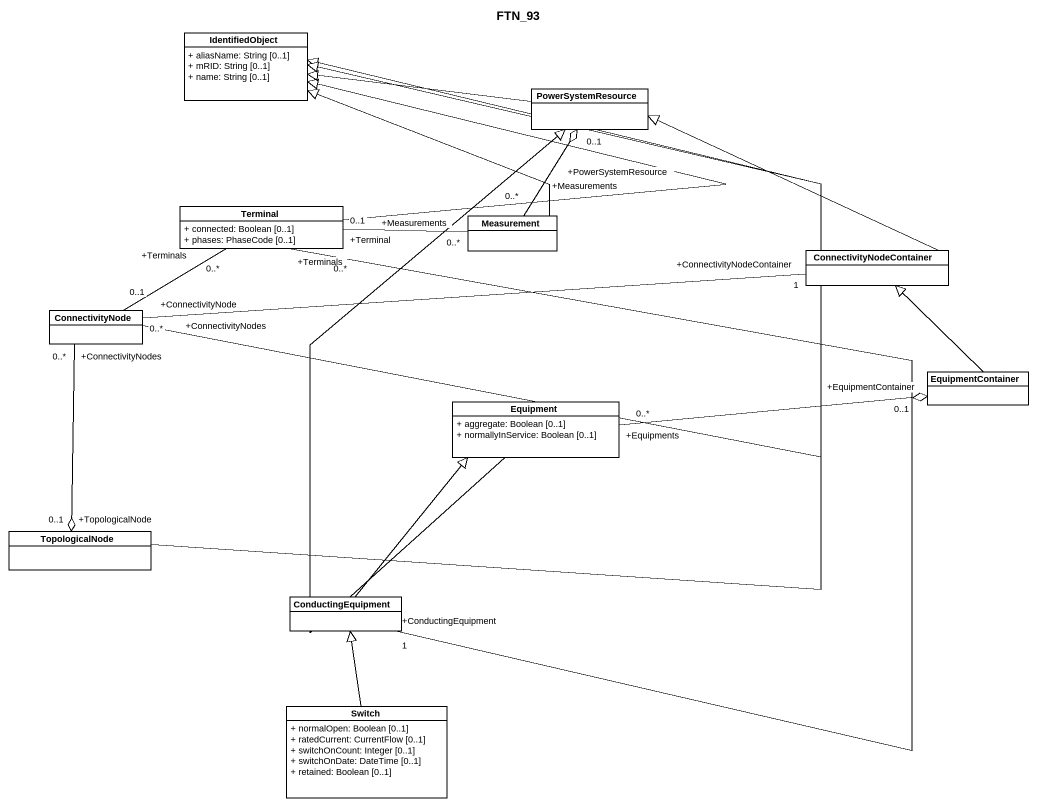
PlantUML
@startuml
title FTN_93
hide circle
hide empty members
skinparam classAttributeIconSize 0
class IdentifiedObject {
  + aliasName: String [0..1]
  + mRID: String [0..1]
  + name: String [0..1]
}
class PowerSystemResource
class Terminal {
  + connected: Boolean [0..1]
  + phases: PhaseCode [0..1]
}
class Measurement
class ConnectivityNodeContainer
class ConnectivityNode
class EquipmentContainer
class Equipment {
  + aggregate: Boolean [0..1]
  + normallyInService: Boolean [0..1]
}
class TopologicalNode
class ConductingEquipment
class Switch {
  + normalOpen: Boolean [0..1]
  + ratedCurrent: CurrentFlow [0..1]
  + switchOnCount: Integer [0..1]
  + switchOnDate: DateTime [0..1]
  + retained: Boolean [0..1]
}
PowerSystemResource -left-|> IdentifiedObject
PowerSystemResource "+PowerSystemResource\n0..1" o-- "+Measurements\n0..*" Measurement
Terminal -up-|> IdentifiedObject
Terminal "+Terminals\n0..*" -- "+ConnectivityNode\n0..1" ConnectivityNode
Terminal "+Terminals\n0..*" -- "+ConductingEquipment\n1" ConductingEquipment
Measurement -up-|> IdentifiedObject
Measurement "+Measurements\n0..*" -left- "+Terminal\n0..1" Terminal
ConnectivityNodeContainer -left-|> PowerSystemResource
ConnectivityNode -up-|> IdentifiedObject
ConnectivityNode "+ConnectivityNodes\n0..*" -right- "+ConnectivityNodeContainer\n1" ConnectivityNodeContainer
ConnectivityNode "+ConnectivityNodes\n0..*" --o "+TopologicalNode\n0..1" TopologicalNode
EquipmentContainer -up-|> ConnectivityNodeContainer
EquipmentContainer "+EquipmentContainer\n0..1" o-left- "+Equipments\n0..*" Equipment
Equipment -up-|> PowerSystemResource
TopologicalNode -up-|> IdentifiedObject
ConductingEquipment -up-|> Equipment
Switch -up-|> ConductingEquipment
@enduml
